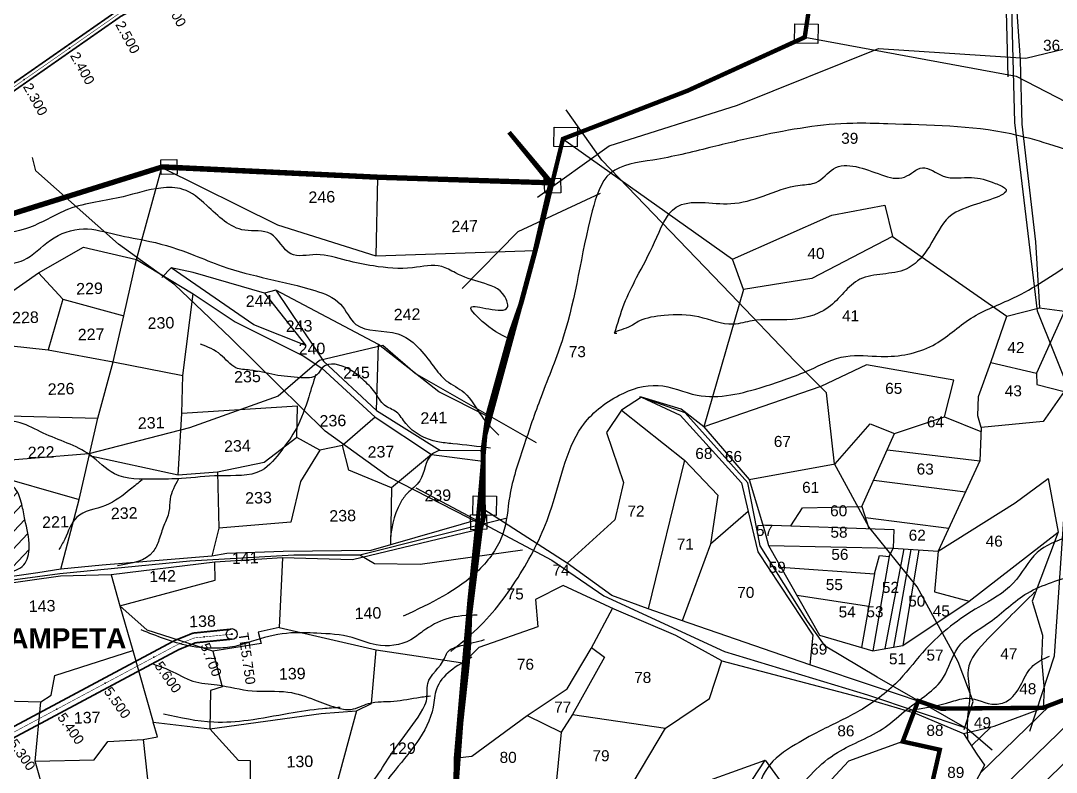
# Model space of a CAD drawing. Header units: inches. Extents: x 203261 to 228925, y 1594290 to 1605484.
# Drawn here: x 209695 to 211576, y 1600206 to 1601571 of the extents above; entities that cross this region are included whole.
import ezdxf
from ezdxf.enums import TextEntityAlignment as Align

# ---------------------------------------------------------------- set-up
doc = ezdxf.new("R2010")
doc.units = ezdxf.units.IN
doc.header["$MEASUREMENT"] = 0
doc.linetypes.add('HIDDEN2', pattern=[0.1875, 0.125, -0.0625])
for name, color, linetype in [('CANAL1', 7, 'Continuous'), ('CSMark', 72, 'Continuous'), ('PLOT', 7, 'Continuous'), ('PLOT NO', 7, 'Continuous'), ('PLOTS', 7, 'Continuous'), ('PLOTS NO', 7, 'Continuous'), ('ROAD', 1, 'Continuous'), ('STREAM', 4, 'Continuous'), ('STREAMS', 4, 'Continuous'), ('TEXT', 1, 'Continuous'), ('TITLEBLOCK', 7, 'Continuous'), ('VILLAGE BOUNDARY STONES', 1, 'Continuous'), ('VILLAGE BOUNDRY', 5, 'Continuous'), ('VILLAGE BOUNDRY STONE', 1, 'Continuous')]:
    doc.layers.add(name, color=color, linetype=linetype)
doc.styles.add('FONT1', font='Arial')
doc.styles.get("Standard").update_dxf_attribs({"font": 'arial.ttf'})

msp = doc.modelspace()

# ---------------------------------------------------------------- hatches: boundary and pattern name
at = {"layer": 'PLOTS NO'}
h = msp.add_hatch(dxfattribs=at)
h.set_pattern_fill('ANSI31', color=256, scale=371.724691, angle=-0.9283)
h.set_pattern_definition([(44.0717, (208667.79, 1597005.54), (-32.3195, 33.38413), [])])
h.paths.add_polyline_path([(211689.4, 1600211.4), (211701.6, 1600252.1), (211688.7, 1600270.7), (211729.5, 1600342.7), (211635.7, 1600355.2), (211552.3, 1600323.3), (211463.4, 1600290), (211407.2, 1600276.5), (211431.9, 1600238.8), (211445.4, 1600219.1), (211394.5, 1600123.5), (211429.7, 1600138.4), (211469.9, 1600119.2), (211479, 1600108.1), (211535.1, 1600076.8), (211559.1, 1600095.8), (211615.4, 1600132.9), (211662, 1600188.1), (211668, 1600188)])
h.paths.add_polyline_path([(211496, 1600183.6), (211526.7, 1600183.1), (211527, 1600205.9), (211496.3, 1600206.4)], flags=24)
at = {"layer": 'TITLEBLOCK'}
h = msp.add_hatch(dxfattribs=at)
h.set_pattern_fill('ANSI31', color=256, scale=173.840235, angle=1.5465)
h.set_pattern_definition([(46.54649034, (-766287.19, -9751731.802), (-15.77453823, 14.945170455), [])])
edge = h.paths.add_edge_path()
edge.add_spline(control_points=[(209510.8, 1600723.6), (209516.3, 1600720), (209528.2, 1600711.4), (209539.8, 1600686.8), (209533.2, 1600657.3), (209533.4, 1600622.8), (209542.9, 1600589.4), (209575.4, 1600572.3), (209608.3, 1600582.9), (209638.8, 1600560), (209671.2, 1600568.2), (209705, 1600578.2), (209714, 1600621.9), (209703.1, 1600657.6), (209697.5, 1600693.8), (209683.4, 1600735.5), (209626.6, 1600752.8), (209582.7, 1600729.8), (209545.3, 1600724.3), (209522.7, 1600725.7), (209512.3, 1600726.5)], knot_values=[1.019015, 1.019015, 1.019015, 1.019015, 3.822614, 7.327168, 11.960859, 16.419904, 22.468658, 25.5195, 31.244935, 35.98289, 40.308076, 45.112207, 49.988207, 57.247141, 61.377625, 65.838799, 75.509964, 81.780762, 87.073285, 91.551481, 91.551481, 91.551481, 91.551481], degree=3, periodic=0)
edge.add_line((209512.3, 1600726.5), (209510.8, 1600726.4))
edge.add_spline(control_points=[(209510.8, 1600726.4), (209510.8, 1600725.4), (209510.8, 1600724.5), (209510.8, 1600723.6)], knot_values=[132.661428, 132.661428, 132.661428, 132.661428, 133.06425, 133.06425, 133.06425, 133.06425], degree=3, periodic=0)
h.paths.add_polyline_path([(209589.2, 1600629.9), (209648.5, 1600631.5), (209647.6, 1600663.5), (209588.4, 1600661.9)], flags=24)

# ---------------------------------------------------------------- linework, layer by layer
at = {"layer": 'CANAL1', "color": 200, "const_width": 3}
for points in [[(213847.9, 1603004.1), (213100.6, 1603002), (212558.5, 1602926.9), (212181.5, 1602788.2), (212146.7, 1602795.4), (211198.2, 1602124.1), (210753.5, 1602136), (210508.5, 1601995.5), (210452.6, 1601976.5), (210448.6, 1601947.5), (210408.2, 1601934.4), (210109.8, 1601717.1), (209870.9, 1601589.1), (209640.5, 1601428.6), (209084.2, 1601288.7), (208751.9, 1601157), (208571.6, 1601161), (208502.5, 1601150), (208217.6, 1601151), (207563.7, 1601531.9)], [(213847.9, 1602992.1), (213101.4, 1602990), (212561.5, 1602915.1), (212182.5, 1602775.8), (212149.3, 1602782.6), (211201.8, 1602111.9), (210756.5, 1602124), (210513.5, 1601984.5), (210463.4, 1601967.5), (210459.4, 1601938.5), (210413.8, 1601923.6), (210116.2, 1601706.9), (209877.1, 1601578.9), (209645.5, 1601417.4), (209087.8, 1601277.3), (208754.1, 1601145), (208572.4, 1601149), (208503.5, 1601138), (208214.4, 1601139), (207557.7, 1601521.6)]]:
    msp.add_lwpolyline(points, dxfattribs=at)
at = {"layer": 'CANAL1', "color": 1, "linetype": 'HIDDEN2', "ltscale": 28, "const_width": 1}
for points in [[(213848.8, 1602998.1), (213101, 1602996), (212560, 1602921), (212182, 1602782), (212148, 1602789), (211200, 1602118), (210755, 1602130), (210511, 1601990), (210458, 1601972), (210454, 1601943), (210411, 1601929), (210113, 1601712), (209874, 1601584), (209643, 1601423), (209086, 1601283), (208753, 1601151), (208572, 1601155), (208503, 1601144), (208216, 1601145), (207560.7, 1601526.8)], [(209646.2, 1600259.6), (209978, 1600437), (210010, 1600450), (210078.2, 1600456.9)]]:
    msp.add_lwpolyline(points, dxfattribs=at)
at = {"layer": 'CANAL1', "color": 200, "linetype": 'ByBlock', "ltscale": 40, "const_width": 3}
for points in [[(207464, 1599190), (208046.8, 1599203), (208410.5, 1599214.9), (208800.7, 1599559.4), (209241.4, 1600041.2), (209265.1, 1600065.8), (209314.3, 1600100.7), (209514.2, 1600203.6), (209514.9, 1600208.3), (209517.7, 1600230.6), (209519.6, 1600246.1), (209520.6, 1600253), (209521.9, 1600259.4), (209522.9, 1600263.9), (209527.3, 1600269.1), (209533.2, 1600270.6), (209538.7, 1600270.7), (209540.6, 1600270.7), (209642.9, 1600268.1), (209974.2, 1600445.2), (210007.8, 1600458.8), (210077.2, 1600465.9)], [(207464, 1599172), (208047.2, 1599185), (208417.5, 1599197.1), (208813.3, 1599546.6), (209254.6, 1600028.8), (209276.9, 1600052.2), (209323.7, 1600085.3), (209523.6, 1600188.2), (209530.2, 1600192.2), (209531.8, 1600199.4), (209532.8, 1600205.9), (209535.6, 1600228.4), (209537.5, 1600243.7), (209538.4, 1600250.1), (209538.9, 1600252.7), (209539, 1600252.7), (209540.5, 1600252.7), (209647.1, 1600249.9), (209650.4, 1600251.7), (209981.8, 1600428.8), (210012.2, 1600441.2), (210079.1, 1600447.9)]]:
    msp.add_lwpolyline(points, dxfattribs=at)
at = {"layer": 'CSMark', "color": 3, "linetype": 'Continuous'}
for radius in [10, 0.9]:
    msp.add_circle((210078.2, 1600456.9), radius, dxfattribs=at)
for p in [(209783.4, 1601520.9), (209701.4, 1601463.7), (210028.4, 1600451.9), (209936.6, 1600414.9), (209848.4, 1600367.7), (209760.2, 1600320.6)]:
    msp.add_point(p, dxfattribs=at)
at = {"layer": 'PLOT'}
for points in [[(211560.5, 1602239.9), (211531.4, 1602036.9), (211502.5, 1601897.1), (211496.3, 1601700.9), (211510.5, 1601499), (211513.1, 1601382.6), (211538.4, 1601169.1), (211545.3, 1601049.1)], [(210679.9, 1601356.1), (210987.8, 1601137.6), (211168.5, 1601217.4), (211264.5, 1601236.1), (211278.3, 1601179), (211132, 1601102.6), (211008, 1601082.7), (210987.8, 1601137.6)], [(208616.2, 1600730.5), (208771.6, 1600856.8), (208784.9, 1600841), (208819.6, 1600866.8), (208809.5, 1600880.5), (208861.2, 1600895), (208884.3, 1600901.2), (208908.2, 1600906.5), (208947.8, 1600914.3), (208966.6, 1600923.3), (209007.4, 1600932), (209119.6, 1600929.5), (209324.7, 1600945.3), (209415.6, 1600947.3), (209537.8, 1600964.1), (209542.9, 1600980.3), (209555.7, 1600992.9), (209727.4, 1601113.2), (209809.1, 1601159.4), (209905.3, 1601137.1), (209951.3, 1601304.2), (210161.3, 1601200.2), (210339.7, 1601143.7), (210628.9, 1601153.2)], [(210343.1, 1601285.7), (210339.7, 1601143.7)], [(211278.3, 1601179), (211485.9, 1601034.4), (211545.5, 1601049.3), (211590.8, 1601043.4), (211540.3, 1600930.6), (211540.8, 1600909.9), (211590, 1600897.2), (211552.1, 1600842.8), (211439.4, 1600832.3), (211437.2, 1600771.8), (211361.2, 1600607.3), (211501.1, 1600695.6), (211561.1, 1600739.5), (211579.3, 1600642.1), (211532, 1600516.5), (211550.8, 1600454.8), (211548.9, 1600411.2), (211554, 1600356), (211552.3, 1600323.3), (211366.6, 1600321.6), (211128.6, 1600401), (210893.2, 1600482.4), (210834.4, 1600502.8), (210768.5, 1600527.2), (210687.3, 1600585.8)], [(209767.5, 1600574.8), (209801.1, 1600701.6), (209835, 1600849.1), (209862.6, 1600951.2), (209882.4, 1601035), (209905.3, 1601137.1)], [(209905.3, 1601137.1), (210007.9, 1601074.8), (210084.5, 1601023.8), (210207.8, 1600962.2), (210241.6, 1600939.6), (210338.6, 1600851.1), (210441.3, 1600782.8), (210534.5, 1600771)], [(209727.4, 1601113.2), (209771.1, 1601065.3), (209882.4, 1601035)], [(210137.5, 1601076), (210212.7, 1600980.8), (210118.6, 1601018.3), (209968.2, 1601122.2)], [(210368.4, 1600722.4), (210290.8, 1600754.9), (210279.3, 1600799.4), (210238.1, 1600790.7), (210196.7, 1600813.8), (210197.9, 1600871.1), (209987.3, 1600857.4), (209989.6, 1600926.5), (210007.9, 1601074.8)], [(210158.5, 1601081.7), (210229.1, 1600976.2), (210244.8, 1600952.7), (210341.2, 1600863.2), (210456.3, 1600790.9), (210534, 1600790.4)], [(211008, 1601082.7), (210935.6, 1600833.2), (210894.8, 1600865.7), (210822.5, 1600887.3), (210786.3, 1600863.6), (210759.1, 1600822.8), (210790.1, 1600732), (210774, 1600664.5), (210687.3, 1600585.8), (210527.6, 1600688.5)], [(209771.1, 1601065.3), (209744.5, 1600973.2)], [(209555.7, 1600992.9), (209672.4, 1600980.9), (209744.5, 1600973.2), (209862.6, 1600951.2), (209989.6, 1600926.5)], [(210341.2, 1600863.2), (210344.6, 1600982.7)], [(210935.6, 1600833.2), (211017.8, 1600737.5), (211174.3, 1600766.2), (211238, 1600838.9), (211282.4, 1600821.5), (211372.7, 1600851.7), (211390.1, 1600917.8), (211231, 1600946.2), (211148.5, 1600906.7), (210935.6, 1600833.2)], [(209515.8, 1600882.3), (209648.6, 1600854), (209835, 1600849.1)], [(210822.5, 1600887.3), (210892.8, 1600854.3), (211004, 1600731.9), (211016.5, 1600679.9), (210947.9, 1600620.2)], [(210786.3, 1600863.6), (210900.5, 1600773), (210961.1, 1600709.5), (210947.9, 1600620.2), (210896.6, 1600481.3)], [(210196.7, 1600813.8), (210136.8, 1600768.3), (210052.5, 1600751.1), (209980.7, 1600745.4), (209987.3, 1600857.4)], [(210338.6, 1600851.1), (210279.3, 1600799.4)], [(210238.1, 1600790.7), (210203, 1600734.3), (210185.5, 1600660.2), (210054.5, 1600649.2), (210042.2, 1600598.5)], [(209980.7, 1600745.4), (209819.3, 1600780.7)], [(210441.3, 1600782.8), (210368.4, 1600722.4), (210366.4, 1600618.8)], [(210900.5, 1600773), (210834.4, 1600502.8)], [(209251.3, 1600513.4), (209255, 1600613.4), (209291.5, 1600624.1), (209307.3, 1600684.3), (209335, 1600686.4), (209401, 1600689.6), (209483.6, 1600724.5), (209516.2, 1600726.8), (209583.9, 1600742.5), (209631.7, 1600750), (209801.1, 1600701.6)], [(210052.5, 1600751.1), (210054.5, 1600649.2)], [(211017.8, 1600737.5), (211046, 1600645.3), (211053.2, 1600617.6), (211146.1, 1600454.9), (211242.8, 1600426.9), (211297, 1600436.3), (211418, 1600517), (211579.3, 1600642.1)], [(210534.7, 1600667.2), (210330.7, 1600609), (210171.9, 1600607.1), (210069.4, 1600603.5), (210042.2, 1600598.5), (209843, 1600582.4), (209767.5, 1600574.8), (209726, 1600568.5), (209537.8, 1600541.6), (209332.4, 1600519.4), (209251.3, 1600513.4), (209028.3, 1600498.9), (208843, 1600476), (208802.1, 1600462.4)], [(210529.7, 1600647.7), (210297.5, 1600592), (210170.6, 1600595.7), (210047.3, 1600587.8), (209858.9, 1600564.9), (209767.4, 1600562.4), (209599.7, 1600538.4), (209330.1, 1600507.1), (209247.7, 1600502.9), (209150.3, 1600498.9), (208941.9, 1600479.3), (208900.1, 1600475.5), (208670.2, 1600444.9)], [(209874.8, 1600508.3), (210048, 1600555), (210047.3, 1600587.8)], [(210170.6, 1600595.7), (210164.1, 1600469.1), (210340.5, 1600428.7)], [(209858.9, 1600564.9), (209874.8, 1600508.3), (209898.5, 1600427.4)], [(210810.3, 1599987.3), (210807.3, 1600187.3), (210866.2, 1600286.5), (210946.1, 1600340), (210968.2, 1600408.7), (210884.8, 1600454.2), (210772.6, 1600502.5), (210680.3, 1600545.3), (210629.7, 1600519.6), (210634.5, 1600470.3), (210527.1, 1600432.5), (210499.2, 1600405)], [(210164.1, 1600469.1), (210126, 1600460.7), (210131.5, 1600439.8), (210044.1, 1600426.3), (209924.3, 1600463.9), (209874.8, 1600508.3)], [(209142.4, 1600451), (209119.4, 1600329.3), (209213.3, 1600304.5), (209295.8, 1600282.2), (209340.7, 1600280.6), (209366.7, 1600302.3), (209567.9, 1600318.9), (209591.9, 1600337.8), (209731.4, 1600333.8), (209750, 1600346.2), (209756.7, 1600382.1)], [(209756.7, 1600382.1), (209898.5, 1600427.4), (209935.7, 1600296.9), (210038.2, 1600284.9), (210240.7, 1600312.6), (210305, 1600317.8), (210332, 1600331.2), (210340.5, 1600428.7), (210506, 1600403.6)], [(210731.8, 1600432.5), (210755.3, 1600415), (210697.3, 1600311.2), (210676.3, 1600279), (210668.4, 1600192.2), (210690.3, 1600164), (210758.1, 1600162), (210807.4, 1600191.8), (210902.6, 1600175.8), (211047.2, 1600228.3), (211114.3, 1600135.7)], [(210044.1, 1600426.3), (210060.7, 1600361.3), (210039.8, 1600354.5), (210038.2, 1600284.9)], [(210968.2, 1600408.7), (211237.8, 1600337.9), (211319.4, 1600313.4), (211407.2, 1600276.5), (211431.9, 1600238.8), (211445.4, 1600219.1), (211394.5, 1600123.5)], [(209549.7, 1600162.1), (209599, 1600165.9), (209738.9, 1600164.7), (209721.1, 1600226.1), (209731.4, 1600333.8)], [(210305, 1600317.8), (210259.3, 1600150.3), (210242.2, 1600080.9)], [(209721.1, 1600226.1), (209828, 1600228.9), (209853, 1600261.7), (209917.3, 1600265.9), (209943.1, 1600270.3), (209935.7, 1600296.9)], [(210697.3, 1600311.2), (210866.2, 1600286.5)], [(210190, 1600150.9), (210111.9, 1600159.9), (210112.5, 1600226.7), (210090.2, 1600227.3), (210038.2, 1600284.9)], [(209917.3, 1600265.9), (209936.2, 1600093.5)], [(211098.8, 1599392.5), (211144.6, 1599523.9), (211194.6, 1599651.6), (211214.4, 1599733.9), (211248.2, 1599849.8), (211335.1, 1600012.3), (211394.5, 1600123.5), (211369.7, 1600144.6), (211376, 1600164.4), (211347.9, 1600175.1), (211364.4, 1600247), (211297, 1600261.9), (211198.3, 1600226.1), (211114.3, 1600135.7), (211154.8, 1600093.9), (211148.4, 1600041.2), (211060, 1600042.2), (210977.1, 1599985.7), (210826.3, 1599977.4), (210541.7, 1599872.2), (210481.3, 1599862.6)]]:
    msp.add_lwpolyline(points, dxfattribs=at)
at = {"layer": 'PLOTS', "color": 30, "true_color": 0xf8991e, "const_width": 8}
msp.add_lwpolyline([(211369.6, 1600144.6), (211376, 1600164.4), (211347.9, 1600175.1), (211364.4, 1600247), (211297, 1600261.9), (211325, 1600335.5), (211366.6, 1600321.6), (211552.3, 1600323.3), (211635.7, 1600355.2), (211729.5, 1600342.7), (211688.7, 1600270.7), (211701.6, 1600252.1), (211682.4, 1600187.8), (211662, 1600188.1), (211615.4, 1600132.9), (211534.5, 1600076.9), (211517.9, 1600086.6), (211479.4, 1600108.1), (211470.1, 1600119.2), (211429.7, 1600138.5), (211394.4, 1600123.2), (211369.6, 1600144.6)], dxfattribs=at)
at = {"layer": 'PLOTS NO'}
for points in [[(211488.5, 1601468.8), (211483, 1601682.9), (211487.8, 1601904.4), (211521.7, 1602091.3), (211549.5, 1602226.7)], [(211119, 1601540.7), (211502.9, 1601469.9), (211792.6, 1601320.7), (211892.5, 1601294.9), (211981.3, 1601280.8), (212105.2, 1601253.9), (212233.9, 1601279.1), (212560.8, 1601384.3), (212747.6, 1601349.6), (213013.7, 1601306.1), (213280.9, 1601325.4)], [(210542.4, 1600852.7), (210454.6, 1600897), (210344.6, 1600982.7), (210158.5, 1601081.7), (210137.5, 1601076), (210008, 1601113.5), (209968.2, 1601122.2), (209951.4, 1601104.5)], [(211457, 1600950.2), (211485.9, 1601034.4)], [(211439.8, 1600832.3), (211433.3, 1600853.5), (211434.7, 1600888.2), (211457, 1600950.2), (211540.3, 1600930.6)], [(211372.7, 1600851.7), (211439.1, 1600824.6)], [(211093.9, 1600653.6), (211115.1, 1600686), (211222.8, 1600688.6), (211282.4, 1600821.5)], [(211269.1, 1600791.7), (211437.2, 1600771.8)], [(211244.3, 1600736.5), (211411, 1600715.2)], [(211016.5, 1600679.9), (211033.7, 1600606.3), (211133.5, 1600454.8), (211128.6, 1600401)], [(211222.8, 1600688.6), (211235.6, 1600648.6)], [(211042.9, 1600655.4), (211280.9, 1600647.1), (211279.7, 1600613), (211361.2, 1600607.3)], [(211229.2, 1600668.6), (211380.6, 1600649.4)], [(211053.2, 1600617.6), (211279.7, 1600613)], [(211075.6, 1600578.4), (211245.6, 1600566.4), (211254.9, 1600599.6), (211272.2, 1600597.9), (211279.7, 1600613)], [(211272.2, 1600597.9), (211242.8, 1600426.9)], [(211299.3, 1600611.6), (211264.7, 1600430.7)], [(211311.6, 1600610.8), (211280.4, 1600433.4)], [(211326.2, 1600609.7), (211297, 1600436.3)], [(211361.2, 1600607.3), (211354.6, 1600533.5), (211418, 1600517)], [(211245.6, 1600566.4), (211222.3, 1600432.8)], [(211104.7, 1600527.4), (211235.3, 1600507.8)], [(210487.6, 1600232.4), (210514.1, 1600235.2), (210614.8, 1600309.3), (210687.7, 1600357.4), (210730.9, 1600430.7), (210770.7, 1600504.4)], [(213039.2, 1600027.4), (212928.9, 1600015.1), (212817.6, 1600019.3), (212782.6, 1600029.2), (212720.6, 1600037.3), (212665.6, 1600042.8), (212621.3, 1600056.4), (212518.7, 1600087.4), (212383.7, 1600145.8), (212350.2, 1600155.7), (212265.6, 1600193.8), (212184.9, 1600196.5), (212098.6, 1600176.7), (211948.4, 1600209.2), (211836.3, 1600223.5), (211820, 1600216.5), (211743.5, 1600250.7), (211701.6, 1600252.1), (211688.7, 1600270.7), (211729.5, 1600342.7), (211635.7, 1600355.2), (211552.3, 1600323.3)], [(211297, 1600261.9), (211325, 1600335.5)], [(211407.2, 1600276.5), (211463.4, 1600290), (211552.3, 1600323.3)], [(210614.8, 1600309.3), (210676.3, 1600279)], [(210902.6, 1600175.8), (210915.6, 1600144.4), (211002.3, 1600159.7), (211047.2, 1600228.3)]]:
    msp.add_lwpolyline(points, dxfattribs=at)
at = {"layer": 'ROAD'}
for points in [[(211528.2, 1600280.8), (211572.5, 1600417.8), (211604.6, 1600886.4), (211541.8, 1601043.6), (211500.5, 1601386.1), (211493.3, 1601664.2), (211496.1, 1601901.3), (211563.1, 1602276.5)], [(210633.5, 1601250.5), (210763.7, 1601343.7), (210996.7, 1601417.2), (211252.8, 1601520.5), (211520.6, 1601502.5), (211713.7, 1601549.3), (212194, 1601543.3), (212369.7, 1601538.9), (212503.4, 1601570), (212579.1, 1601562.7), (212721, 1601633.1), (212982.6, 1601700), (213162.8, 1601697.1), (213234.2, 1601709.5), (213303.1, 1601758)], [(211408.4, 1600283.8), (211425.2, 1600334.9), (211397.7, 1600406.7), (211323, 1600542.9), (211235.3, 1600651.8), (211173.1, 1600766.2), (211158.4, 1600894.8), (211100.9, 1600952.7), (210984.1, 1601074.6), (210750.4, 1601317.4), (210685.4, 1601409)], [(210531.8, 1600655.9), (210363.1, 1600742.3), (210247.8, 1600825.7), (210075.7, 1600994.7), (209974.6, 1601090.9), (209872.6, 1601164.7), (209722.6, 1601297.9), (209716.1, 1601322.3)], [(210747.2, 1601257.1), (210598.1, 1601187.2), (210496.6, 1601084.3)], [(210631.8, 1600804.5), (210411.6, 1600930.1), (210352.5, 1600981.2), (210237.7, 1600953.8), (210162.5, 1600889), (210001.7, 1600831.6), (209818.6, 1600784.2), (209608.3, 1600767.3), (209435.6, 1600709), (209385.5, 1600695.7), (209323.1, 1600690), (209208.1, 1600607.9), (209105.7, 1600545), (209053.7, 1600537.3), (208883.1, 1600508.2), (208757.5, 1600476.3), (208627.7, 1600371.9), (208597.8, 1600358.7), (208423.6, 1600404.9), (208233.2, 1600383.7)], [(211409.7, 1600287.7), (211250.4, 1600378.9), (211156, 1600435), (211124.1, 1600480.4), (211038, 1600617.1), (211015.8, 1600731.8), (210901.6, 1600858.6), (210819.3, 1600887.7)], [(210412.8, 1600722.6), (210659.7, 1600591.5), (210754.3, 1600526.3), (210973.4, 1600425.6), (211233.1, 1600346.6), (211413.7, 1600286.3), (211459.8, 1600246.9)], [(210576.3, 1600667.1), (210310.7, 1600600.4), (210191.2, 1600600.5), (210001.9, 1600589.2), (209765.8, 1600566.3), (209553.2, 1600537.8), (209303.1, 1600511.2), (209178.1, 1600504.9), (208960, 1600485.7), (208836.2, 1600471.2), (208757.5, 1600476.3)], [(210606.3, 1600609.2), (210420.7, 1600583.4), (210337.8, 1600584.5), (210310.7, 1600600.4)]]:
    msp.add_lwpolyline(points, dxfattribs=at)
at = {"layer": 'STREAM'}
for points, knots in [([(213281.5, 1601286.8), (213278, 1601286.3), (213252.6, 1601282.5), (213208.5, 1601274.9), (213145, 1601272.8), (213075.4, 1601275), (213005.1, 1601275.2), (212930.8, 1601270.7), (212862.6, 1601278), (212790, 1601293.3), (212716.6, 1601298.6), (212633.6, 1601293.2), (212544.8, 1601302.2), (212459.1, 1601283.1), (212349.9, 1601278.6), (212230.7, 1601243.7), (212080.7, 1601144.6), (211949.2, 1601238.1), (211835.5, 1601235.4), (211769, 1601261.7), (211683.3, 1601305.1), (211591.2, 1601339.2), (211444.7, 1601380.4), (211323.5, 1601381.2), (211170.4, 1601386.9), (211062.1, 1601368), (210941.6, 1601339.3), (210854.7, 1601317.2), (210756.9, 1601307.3), (210714.5, 1601168.4), (210700, 1601033.1), (210641, 1600894), (210608.4, 1600798), (210580.8, 1600716), (210576.8, 1600633.8), (210512.3, 1600546.6), (210438.9, 1600512.5), (210389.8, 1600489.7)], [7.738135, 7.738135, 7.738135, 7.738135, 9.16371, 18.097951, 25.775833, 34.716971, 46.215068, 54.11881, 64.716797, 73.765756, 84.05816, 94.282535, 107.287829, 119.735699, 129.429991, 151.207694, 170.097962, 195.493993, 206.586156, 215.508742, 223.926421, 245.413403, 254.988513, 285.177292, 293.770077, 316.794131, 329.241773, 343.43688, 354.305709, 364.536392, 396.17179, 411.766073, 424.709891, 437.209966, 446.559922, 457.192137, 478.774689, 478.774689, 478.774689, 478.774689]), ([(210469.1, 1600009.8), (210485.7, 1600018.8), (210521.4, 1600038), (210580.9, 1600041.3), (210642, 1600031.9), (210715.9, 1600047.8), (210796.9, 1600066.3), (210880.8, 1600050.2), (210952.4, 1600074), (211020.8, 1600088.2), (211071.7, 1600123.9), (211111.2, 1600183.8), (211169.3, 1600247.4), (211255.4, 1600274.8), (211312.1, 1600330.2), (211374.4, 1600364.2), (211392.1, 1600442.4), (211461.7, 1600477.8), (211521.8, 1600540.7), (211623.8, 1600564.6), (211719.4, 1600624.8), (211813.2, 1600730.8), (211931.5, 1600837.4), (211980.6, 1601005.7), (212102.3, 1601114.1), (212233.2, 1601143.3), (212345.3, 1601227.2), (212508.7, 1601240.5), (212687.2, 1601226.3), (212853, 1601233.8), (213000, 1601186.2), (213119.8, 1601220.5), (213217, 1601214.8), (213262.5, 1601213.1), (213281.9, 1601212.5)], [0, 0, 0, 0, 7.550841, 16.191315, 23.393759, 32.395415, 46.336222, 56.616264, 65.908728, 76.260338, 84.69969, 90.056556, 105.189451, 118.324199, 125.23744, 137.120072, 145.152484, 155.071321, 166.766767, 179.77904, 196.02938, 211.551113, 236.967726, 258.588431, 280.262968, 298.837355, 311.764787, 335.621144, 362.05389, 384.888597, 401.923971, 422.787003, 433.299347, 441.133547, 441.133547, 441.133547, 441.133547])]:
    msp.add_open_spline(points, degree=3, knots=knots, dxfattribs=at)
for points in [[(210774, 1601003.6), (210791.2, 1601056.6), (210813.7, 1601104.2), (210846.3, 1601168.6), (210885.5, 1601232.1), (210984.6, 1601238.6), (211043.3, 1601252.3), (211111, 1601272.3), (211139.7, 1601277.1), (211171.2, 1601301.7), (211258.2, 1601291), (211300.3, 1601286.8), (211332.8, 1601303.8), (211370.6, 1601288.6), (211422.1, 1601286), (211465.2, 1601275.3), (211483.2, 1601266.3), (211419.5, 1601233.9), (211375.8, 1601208.9), (211340.9, 1601153.9), (211303.5, 1601119.9), (211219.4, 1601101.2), (211161.8, 1601050), (211086.5, 1601027.8), (211023.8, 1601025.9), (210989.2, 1601019.5), (210926.7, 1601032.8), (210863.5, 1601035.5), (210818.9, 1601025.7), (210794.7, 1601012.7), (210774, 1601003.6), (210777.5, 1601003.6)], [(210476.1, 1600425.5), (210524.4, 1600467.2), (210602.4, 1600566.4), (210656.3, 1600677.7), (210681, 1600759.6), (210714.3, 1600833.6), (210782, 1600890.6), (210852.5, 1600908.5), (210923.4, 1600890.9), (211045.3, 1600906.5), (211127.3, 1600936.4), (211193.7, 1600961.3), (211257.8, 1600961.1), (211351.8, 1600981.3), (211421.1, 1601030.4), (211498, 1601067.3), (211604.4, 1601131.7), (211678.9, 1601181.7), (211708.7, 1601200.3), (211829.6, 1601168.8), (211914.1, 1601138), (211966, 1601129.4), (211978, 1601123.1), (211941.8, 1601081.2), (211917.5, 1600994.2), (211833.4, 1600866.4), (211766.6, 1600774.4), (211718.6, 1600729.3), (211653.5, 1600658.1), (211541.4, 1600605.2), (211497.8, 1600549.4), (211435.3, 1600506), (211339.1, 1600430), (211291.2, 1600374.2), (211223.8, 1600320.9), (211151.8, 1600283.8), (211102.5, 1600256.7), (211050.5, 1600213.2), (211027.9, 1600163.1), (211011.8, 1600137.2), (210944.4, 1600120.9), (210889.6, 1600120.9), (210769, 1600123.5), (210693.9, 1600111.7), (210628.2, 1600084), (210582.9, 1600089.1), (210537.8, 1600099.4), (210478.2, 1600074.2)], [(211537.1, 1600533.5), (211452.3, 1600448.8), (211415.7, 1600391.7), (211418.7, 1600349.6), (211415.3, 1600312.1), (211414.6, 1600266.3)], [(211307.3, 1600318.4), (211386.4, 1600334.5), (211414.8, 1600340.5), (211465.1, 1600329.6), (211489.9, 1600337.4), (211513.3, 1600368.2), (211534, 1600399.9), (211563.6, 1600416.8)]]:
    msp.add_spline(points, degree=3, dxfattribs=at)
at = {"layer": 'STREAMS'}
for points in [[(210587.5, 1600990.8), (210538.1, 1601020.7), (210513, 1601050.4), (210579, 1601050.4), (210574.1, 1601070.2), (210531.8, 1601095.1), (210484.4, 1601112.9), (210459.7, 1601124.4), (210406.8, 1601122.1), (210335.5, 1601125.4), (210286.6, 1601135.4), (210231.6, 1601146), (210185.6, 1601147.4), (210149, 1601183.7), (210101.9, 1601190.3), (210032.8, 1601235.3), (209989.4, 1601264.5), (209949.4, 1601266.9), (209881.2, 1601251.2), (209781.9, 1601228.5), (209705.6, 1601193.5), (209652.1, 1601179.9), (209593.7, 1601155.8), (209549.9, 1601139), (209500.6, 1601129.8), (209427.7, 1601130.4), (209273.6, 1601128.9), (209146.2, 1601120.2), (209067.9, 1601124.2), (208980.3, 1601090.6), (208940.1, 1601066.1), (208885.7, 1601023), (208764.3, 1600945.7), (208740.8, 1600917.3), (208681.7, 1600886.2), (208648.7, 1600854.9), (208619.1, 1600823.7), (208574.8, 1600793), (208532.9, 1600766.7), (208490.1, 1600745.6), (208426.6, 1600714.4), (208383.9, 1600689.8), (208323.7, 1600628.8), (208257.7, 1600564.6), (208210.5, 1600510.3), (208193.6, 1600463), (208174.8, 1600417.4), (208125.5, 1600378.7), (208094.6, 1600332.8), (208078.1, 1600301.1), (208028.8, 1600260.7), (207972.1, 1600207.1)], [(208676.7, 1600267.5), (208760.9, 1600300.2), (208794.4, 1600316.7), (208838.5, 1600354.3), (208857.5, 1600389.6), (208894.6, 1600429.6), (208997.6, 1600509.6), (209066, 1600547.1), (209139.3, 1600598.5), (209164, 1600619.1), (209246.4, 1600723.4), (209294.9, 1600826.2), (209333.5, 1600906.2), (209385.2, 1600954.5), (209449, 1600971), (209509.5, 1600983.9), (209587.3, 1601068.9), (209663.9, 1601125.6), (209700.1, 1601136.1), (209748.7, 1601172.1), (209808.9, 1601192.9), (209868.2, 1601182.3), (209929.4, 1601170.1), (210009.1, 1601145.3), (210060.9, 1601125), (210229, 1601080.7), (210275.7, 1601056), (210303.6, 1601019.4), (210379.6, 1601002.3), (210444.6, 1600943.3), (210467.9, 1600917.1), (210500.6, 1600895.4), (210532.2, 1600852.8), (210563.5, 1600818.1)], [(210548.5, 1600794.6), (210479.6, 1600802.6), (210452.3, 1600806.2), (210394.2, 1600839.5), (210377.3, 1600860.2), (210355.7, 1600872.7), (210338.2, 1600896.2), (210316.3, 1600919), (210291.3, 1600937.9), (210243.8, 1600941.6), (210232.7, 1600927.6), (210204, 1600922.5), (210156.5, 1600927.8), (210111, 1600936.3), (210085.9, 1600940.6), (210058, 1600964.3), (210021.5, 1600983.5)], [(210230.5, 1600928.1), (210218, 1600887.5), (210195.1, 1600829.7), (210168.9, 1600790.9), (210132.3, 1600754), (210055.5, 1600744.6), (209987, 1600739.5), (209938.6, 1600738.2), (209865.3, 1600748.2), (209820.8, 1600781.9), (209735.8, 1600822), (209693.9, 1600840.5), (209632.8, 1600845.4), (209583.4, 1600838.1), (209533.1, 1600806.7), (209510.2, 1600747.3), (209509.9, 1600714.1), (209500.4, 1600683.4), (209501.9, 1600649.7), (209507.5, 1600623.1), (209492.5, 1600572.6)], [(210456.3, 1600790.9), (210441.3, 1600782.8), (210419.9, 1600735.3), (210396.8, 1600712.4), (210384.7, 1600695.4), (210366.4, 1600619.2), (210366.4, 1600618.8)], [(209505.2, 1600727.1), (209543.4, 1600725.4), (209579.8, 1600731.2), (209621.4, 1600744.3), (209684.6, 1600721.6), (209696.8, 1600693), (209702.5, 1600664.9), (209710.4, 1600615), (209700.4, 1600582.6), (209670.2, 1600568.2), (209640.4, 1600564.7), (209609.6, 1600576.3), (209569.8, 1600577.5), (209551, 1600587.3), (209534.7, 1600626.1), (209534.4, 1600657.1), (209536.2, 1600689.2), (209525.8, 1600711.3), (209505.2, 1600727.1)], [(209915.2, 1600737), (209894.4, 1600720.1), (209848.9, 1600690.6), (209796.6, 1600669.1), (209774.8, 1600629.3), (209764.4, 1600610.5)], [(209981.6, 1600738.8), (209966.2, 1600701.9), (209964.1, 1600679.6), (209955, 1600654.3), (209945.9, 1600627.9), (209935.6, 1600606.9), (209870.4, 1600581.2)], [(210524.3, 1600491.6), (210469.1, 1600484.9), (210425.5, 1600462.1), (210403.4, 1600446.8), (210340.5, 1600437.3), (210296.9, 1600450.8), (210232.6, 1600458.6), (210185.8, 1600459.1), (210122.1, 1600446.1), (210087.8, 1600435.7), (210053.3, 1600431.3), (209999.5, 1600435.9), (209913.9, 1600464.7)], [(209419.7, 1599767.9), (209463.1, 1599813.6), (209541.5, 1599834), (209602, 1599843.1), (209636.9, 1599862.9), (209671.7, 1599886.9), (209782.7, 1599877.5), (209822.3, 1599863), (209938.2, 1599842.6), (210011.6, 1599851), (210071, 1599861.2), (210091.4, 1599881.6), (210126.4, 1599899.7), (210126.7, 1599949.9), (210167.2, 1600000.4), (210191.8, 1600046.2), (210218.1, 1600067.3), (210241.3, 1600064.2), (210270.6, 1600095.1), (210285.4, 1600147.2), (210330, 1600185.5), (210358.5, 1600224.9), (210387.5, 1600266), (210425.2, 1600320.7), (210431.8, 1600335.9), (210434.2, 1600367.1), (210464.7, 1600412.7), (210469.8, 1600423.6), (210495.2, 1600436.1), (210537.4, 1600446.9)], [(210514.6, 1600415.1), (210450.1, 1600357), (210444, 1600324.6), (210369.2, 1600202.9), (210342.3, 1600166.2), (210318.6, 1600127.5), (210297.7, 1600085.5), (210285.9, 1600064.8), (210268.5, 1600054.2), (210255.4, 1600040.9), (210272.6, 1600019.4), (210292.7, 1600013.5), (210266.8, 1599998.3), (210214.7, 1599996.3), (210186.3, 1599993.4), (210162, 1599958.4), (210151.4, 1599931.3), (210133.8, 1599907.7), (210113.1, 1599896.4)], [(209935.5, 1600402.8), (209966, 1600391.2), (210007.8, 1600371.8), (210052, 1600364.7), (210115.6, 1600354), (210180.3, 1600351.7), (210228.8, 1600337.8), (210267.7, 1600323.8), (210295.2, 1600320.4), (210326.6, 1600330.9), (210349.9, 1600334.3), (210366.4, 1600334.7), (210414.3, 1600341.5), (210439, 1600344.9)], [(209954.4, 1600312.4), (210045.7, 1600297.5), (210107.9, 1600300.9), (210182, 1600313.3), (210243.3, 1600321.9), (210275.2, 1600324.5)]]:
    msp.add_spline(points, degree=3, dxfattribs=at)
at = {"layer": 'VILLAGE BOUNDARY STONES'}
for points in [[(209949.4, 1601318.1), (209978.5, 1601318.9), (209979.2, 1601292.2), (209950.1, 1601291.4)], [(210646, 1601284.3), (210675.1, 1601285.1), (210675.8, 1601258.4), (210646.7, 1601257.6)], [(210511.7, 1600673.3), (210540.8, 1600674.1), (210541.5, 1600647.4), (210512.4, 1600646.6)]]:
    msp.add_lwpolyline(points, close=True, dxfattribs=at)
at = {"layer": 'VILLAGE BOUNDRY', "linetype": 'HIDDEN2', "ltscale": 75}
msp.add_lwpolyline([(211147.1, 1601725.9, 8, 8, 0), (211119, 1601540.7, 8, 8, 0), (210906.2, 1601443.6, 8, 8, 0), (210679.9, 1601356.1, 8, 8, 0), (210632.8, 1601163.8, 8, 8, 0), (210538.7, 1600818.3, 8, 8, 0), (210527.5, 1600687.8, 8, 8, 0), (210509.9, 1600515.6, 8, 8, 0), (210485.2, 1600229.9, 8, 8, 0), (210482.4, 1599864.1, 8, 8, 0), (210480.5, 1599663.4, 8, 8, 0), (210397, 1599265.7, 8, 8, 0), (210390.5, 1599234.5, 8, 8, 0), (210318.5, 1599237.8, 8, 8, 0), (210307.6, 1599196, 8, 8, 0), (210310.2, 1599157.4, 8, 8, 0), (210327.7, 1599151.4, 8, 8, 0), (210288.7, 1598841, 8, 8, 0)], format="xyseb", dxfattribs=at)
at = {"layer": 'VILLAGE BOUNDRY', "linetype": 'HIDDEN2', "ltscale": 75, "const_width": 8}
for points in [[(209486.6, 1601158.7), (209951.3, 1601304.2), (210343.1, 1601285.7), (210657.1, 1601275.6), (210581.9, 1601368.2), (210657.1, 1601275.6), (210628.9, 1601153.2), (210602.7, 1601055.7), (210583.8, 1601001.8), (210544.4, 1600859.7), (210541.2, 1600843.9), (210534, 1600790.4), (210534.5, 1600771), (210534.7, 1600667.2), (210529.7, 1600647.7), (210510.1, 1600490.9), (210508.4, 1600437.1), (210506, 1600403.6), (210494.2, 1600295.9), (210485.2, 1600173.9)], [(209487.1, 1601161), (209952.2, 1601306.2), (210344.4, 1601287.4), (210658.7, 1601277.1), (210581.9, 1601368.2), (210658.7, 1601277.1), (210630.4, 1601154.6), (210604.1, 1601057.1), (210585.2, 1601003.1), (210545.6, 1600861), (210542.4, 1600845.1), (210535.1, 1600791.6), (210535.6, 1600772.2), (210535.8, 1600668.3), (210530.7, 1600648.8), (210511.1, 1600491.8), (210509.2, 1600438), (210506.8, 1600404.5), (210495, 1600296.6), (210485.9, 1600174.5)]]:
    msp.add_lwpolyline(points, dxfattribs=at)
at = {"layer": 'VILLAGE BOUNDRY STONE'}
for points in [[(211100.8, 1601565.1), (211143.3, 1601564.4), (211142.7, 1601529.5), (211100.3, 1601530.2)], [(210663.9, 1601377.5), (210706.3, 1601376.8), (210705.8, 1601341.9), (210663.3, 1601342.6)], [(210516.5, 1600708), (210559, 1600707.3), (210558.4, 1600672.4), (210515.9, 1600673.1)]]:
    msp.add_lwpolyline(points, close=True, dxfattribs=at)

# ---------------------------------------------------------------- texts
at = {"layer": 'CSMark', "color": 1, "linetype": 'Continuous', "style": 'FONT1'}
for s, rotation, p in [('2.600', 298.9821, (209958.2, 1601616.8)), ('2.500', 298.9821, (209874.1, 1601568.1)), ('2.400', 298.9821, (209791.9, 1601511.8)), ('2.300', 298.9821, (209706.4, 1601455.6)), ('5.700', 291.832, (210029.1, 1600439.7)), ('5.600', 305.2168, (209944.4, 1600404.7)), ('5.500', 305.2168, (209852.3, 1600358.2)), ('5.400', 305.2168, (209767.8, 1600311.1)), ('5.300', 305.2168, (209679.6, 1600263.7))]:
    msp.add_text(s, height=18, rotation=rotation, dxfattribs=at).set_placement(p, align=Align.MIDDLE_LEFT)
msp.add_text('TE5.750', height=18, rotation=278.1433, dxfattribs=at).set_placement((210112.7, 1600365.7), align=Align.MIDDLE_RIGHT)
at = {"layer": 'PLOT NO'}
for s, p in [('246', (210241.8, 1601250.7)), ('247', (210501.3, 1601197.7)), ('229', (209819.9, 1601084.5)), ('244', (210127.8, 1601062)), ('242', (210396.7, 1601037.6)), ('228', (209703.4, 1601032)), ('230', (209949.6, 1601022)), ('227', (209822.7, 1601001.3)), ('243', (210200.5, 1601016.4)), ('240', (210223.9, 1600975.3)), ('235', (210106.7, 1600924.5)), ('245', (210304.7, 1600931.6)), ('226', (209768.2, 1600902.3)), ('241', (210445.2, 1600849.7)), ('231', (209931.8, 1600840.6)), ('236', (210261.9, 1600844.6)), ('234', (210088.5, 1600798.8)), ('222', (209731.9, 1600787.3)), ('237', (210349.2, 1600788.1)), ('233', (210126.8, 1600704.6)), ('239', (210452.5, 1600708.8)), ('221', (209758, 1600660.7)), ('232', (209882.8, 1600676.6)), ('238', (210279.7, 1600672)), ('141', (210102.7, 1600595.3)), ('142', (209952.5, 1600562.3)), ('143', (209733.7, 1600508.1)), ('140', (210325.6, 1600495.1)), ('138', (210025.1, 1600480.4)), ('139', (210188.1, 1600385.2)), ('137', (209815.6, 1600305.4)), ('129', (210388.2, 1600249.7)), ('130', (210201.9, 1600225.7))]:
    msp.add_text(s, height=20.86, rotation=1.5465, dxfattribs=at).set_placement(p, align=Align.MIDDLE_CENTER)
at = {"layer": 'PLOTS NO'}
for s, p in [('36', (211567.5, 1601526.1)), ('39', (211200.8, 1601357.2)), ('40', (211139.5, 1601148.2)), ('41', (211202.4, 1601034.9)), ('73', (210705.9, 1600969.8)), ('42', (211502.7, 1600977.3)), ('65', (211280.7, 1600903.2)), ('43', (211498, 1600898.7)), ('64', (211356.5, 1600842.4)), ('67', (211078.4, 1600806.8)), ('68', (210935.8, 1600785)), ('66', (210989.6, 1600779.5)), ('63', (211337.9, 1600756.7)), ('61', (211129.8, 1600723.4)), ('72', (210812.5, 1600680.4)), ('60', (211180.7, 1600680.9)), ('57', (211046, 1600645.3)), ('58', (211181.3, 1600642)), ('62', (211323.4, 1600636.6)), ('46', (211463.2, 1600625.8)), ('71', (210902.1, 1600620.5)), ('56', (211182.9, 1600601.8)), ('74', (210676.4, 1600573.2)), ('59', (211069, 1600578.4)), ('75', (210593.1, 1600529.9)), ('70', (211012, 1600532.7)), ('55', (211172.8, 1600546.9)), ('52', (211274.8, 1600541.9)), ('50', (211322.6, 1600517)), ('54', (211196.1, 1600497.3)), ('53', (211246.6, 1600497.6)), ('45', (211367.1, 1600499)), ('69', (211144.5, 1600429.7)), ('57', (211355.7, 1600418.9)), ('47', (211489.8, 1600421.3)), ('76', (210611.7, 1600402.3)), ('51', (211287.6, 1600412.1)), ('78', (210824.7, 1600378.3)), ('48', (211524.2, 1600357.8)), ('77', (210679.3, 1600324.4)), ('49', (211441.8, 1600296.1)), ('86', (211193.8, 1600281.4)), ('88', (211355.6, 1600282.2)), ('80', (210580.3, 1600233.2)), ('79', (210749, 1600236.2)), ('89', (211393.4, 1600205.9))]:
    msp.add_text(s, height=20, dxfattribs=at).set_placement(p, align=Align.MIDDLE_CENTER)
at = {"layer": 'TEXT', "insert": (208983.4, 1600467.6), "char_height": 36.382, "width": 1039.362, "attachment_point": 1}
msp.add_mtext('{\\fArial|b1|i0|c0|p34;\\C1;VILLAGE NAME :\\C5;TIMMAPURAMPETA \\C1;MANDAL : \\C5;TONDURU                        \\C1;DISTRICT: \\C5;YSR DISTRICT}', dxfattribs=at)

doc.saveas('drawing.dxf')
